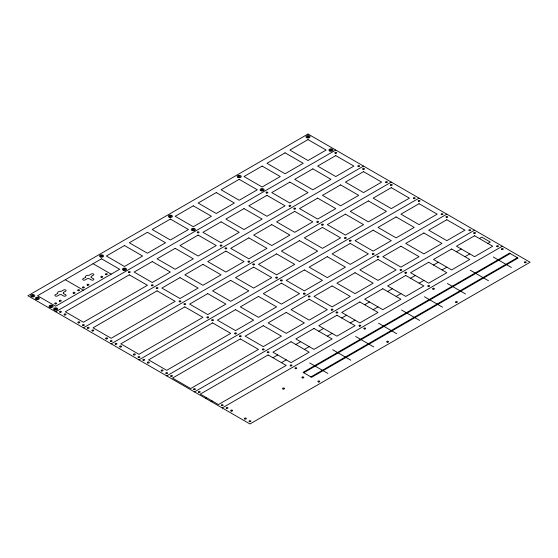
<?xml version="1.0" encoding="UTF-8"?>
<svg xmlns="http://www.w3.org/2000/svg" width="558" height="558" viewBox="0 0 558 558"><rect width="100%" height="100%" fill="white"/><g stroke="black" fill="none" stroke-linecap="round" stroke-linejoin="round"><path stroke-width="0.84" d="M55.66 311.783L335.776 150.053M83.421 327.811L363.537 166.082M111.181 343.833L391.298 182.11M138.942 359.861L419.058 198.139M166.703 375.89L446.819 214.167M194.463 391.918L474.579 230.189M272.897 357.734L277.717 354.951M295.838 344.488L300.657 341.705M318.785 331.243L323.598 328.46M341.726 317.997L346.539 315.214M364.667 304.752L369.487 301.969M387.608 291.506L392.427 288.723M410.549 278.261L415.368 275.478M433.489 265.015L438.309 262.232M456.43 251.77L461.25 248.987M479.378 238.524L481.784 237.129L490.322 242.06L487.908 243.448M205.588 398.342L206.62 397.742M211.091 401.523L212.124 400.923M281.434 362.658L286.254 359.875M304.375 349.413L309.195 346.63M327.316 336.167L332.136 333.384M350.257 322.922L355.076 320.139M373.204 309.676L378.017 306.893M396.145 296.431L400.958 293.647M419.086 283.185L423.906 280.402M442.027 269.939L446.846 267.156M464.967 256.694L469.787 253.918M222.224 407.947L502.34 246.218M303.754 372.765L510.235 253.555M310.918 376.901L517.392 257.691M493.279 257.015L511.4 267.477M470.338 270.26L488.459 280.723M447.397 283.506L465.518 293.968M424.45 296.751L442.578 307.214M401.509 309.997L419.637 320.459M378.568 323.242L396.696 333.705M355.627 336.488L373.748 346.95M332.687 349.733L350.808 360.196M309.746 362.979L327.867 373.441M93.053 263.697L111.181 274.166M65.3 279.725L83.421 290.188M308.023 134.032L27.9 295.754L249.977 423.968L530.1 262.246L308.023 134.032M101.542 258.8L37.539 295.754L55.66 306.216L119.67 269.263L101.542 258.8M124.483 245.555L106.362 256.017L124.483 266.48L142.611 256.017L124.483 245.555M147.431 232.309L129.303 242.772L147.431 253.234L165.552 242.772L147.431 232.309M170.371 219.064L152.243 229.526L170.371 239.989L188.492 229.526L170.371 219.064M193.312 205.818L175.184 216.281L193.312 226.743L211.433 216.281L193.312 205.818M216.253 192.573L198.132 203.035L216.253 213.498L234.374 203.035L216.253 192.573M239.194 179.327L221.073 189.79L239.194 200.252L257.315 189.79L239.194 179.327M262.134 166.082L244.013 176.544L262.134 187.007L280.262 176.544L262.134 166.082M285.075 152.836L266.954 163.299L285.075 173.768L303.203 163.299L285.075 152.836M308.023 139.591L289.895 150.053L308.023 160.523L326.144 150.053L308.023 139.591M57.655 293.41L55.319 294.764A1.458 0.844 0 0 0 55.319 295.956A1.458 0.844 0 0 0 57.383 295.956L59.72 294.603A2.923 1.688 0 0 0 61.234 294.603L63.577 295.956A1.458 0.844 0 0 0 65.642 295.956A1.458 0.844 0 0 0 65.642 294.764L63.298 293.41A2.923 1.688 0 0 0 63.298 292.538L65.642 291.185A1.458 0.844 0 0 0 65.642 289.993A1.458 0.844 0 0 0 63.577 289.993L61.234 291.346A2.923 1.688 0 0 0 57.655 293.41M85.416 277.382L83.079 278.735A1.458 0.844 0 0 0 83.079 279.928A1.458 0.844 0 0 0 85.144 279.928L87.48 278.575A2.923 1.688 0 0 0 88.994 278.575L91.338 279.928A1.458 0.844 0 0 0 93.402 279.928A1.458 0.844 0 0 0 93.402 278.735L91.059 277.382A2.923 1.688 0 0 0 91.059 276.51L93.402 275.157A1.458 0.844 0 0 0 93.402 273.964A1.458 0.844 0 0 0 91.338 273.964L88.994 275.317A2.923 1.688 0 0 0 85.416 277.382M129.303 274.829L65.3 311.783L83.421 322.245L147.431 285.291L129.303 274.829M152.243 261.583L134.122 272.046L152.243 282.508L170.371 272.046L152.243 261.583M175.184 248.338L157.063 258.8L175.184 269.263L193.312 258.8L175.184 248.338M198.132 235.092L180.004 245.555L198.132 256.017L216.253 245.555L198.132 235.092M221.073 221.847L202.945 232.309L221.073 242.772L239.194 232.309L221.073 221.847M244.013 208.601L225.892 219.064L244.013 229.526L262.134 219.064L244.013 208.601M266.954 195.356L248.833 205.818L266.954 216.281L285.075 205.818L266.954 195.356M289.895 182.11L271.774 192.573L289.895 203.035L308.023 192.573L289.895 182.11M312.836 168.865L294.715 179.327L312.836 189.79L330.964 179.327L312.836 168.865M335.776 155.619L317.655 166.082L335.776 176.544L353.905 166.082L335.776 155.619M157.063 290.858L93.053 327.811L111.181 338.274L175.184 301.32L157.063 290.858M180.004 277.612L161.883 288.074L180.004 298.537L198.132 288.074L180.004 277.612M202.945 264.366L184.824 274.829L202.945 285.291L221.073 274.829L202.945 264.366M225.892 251.121L207.764 261.583L225.892 272.046L244.013 261.583L225.892 251.121M248.833 237.875L230.705 248.338L248.833 258.8L266.954 248.338L248.833 237.875M271.774 224.63L253.646 235.092L271.774 245.555L289.895 235.092L271.774 224.63M294.715 211.384L276.594 221.847L294.715 232.309L312.836 221.847L294.715 211.384M317.655 198.139L299.534 208.601L317.655 219.064L335.776 208.601L317.655 198.139M340.596 184.893L322.475 195.356L340.596 205.818L358.724 195.356L340.596 184.893M363.537 171.648L345.416 182.11L363.537 192.573L381.665 182.11L363.537 171.648M184.824 306.879L120.814 343.833L138.942 354.302L202.945 317.342L184.824 306.879M207.764 293.634L189.643 304.103L207.764 314.566L225.892 304.103L207.764 293.634M230.705 280.388L212.584 290.858L230.705 301.32L248.833 290.858L230.705 280.388M253.646 267.142L235.525 277.612L253.646 288.074L271.774 277.612L253.646 267.142M276.594 253.897L258.466 264.366L276.594 274.829L294.715 264.366L276.594 253.897M299.534 240.658L281.406 251.121L299.534 261.583L317.655 251.121L299.534 240.658M322.475 227.413L304.354 237.875L322.475 248.338L340.596 237.875L322.475 227.413M345.416 214.167L327.295 224.63L345.416 235.092L363.537 224.63L345.416 214.167M368.357 200.922L350.236 211.384L368.357 221.847L386.485 211.384L368.357 200.922M391.298 187.676L373.176 198.139L391.298 208.601L409.426 198.139L391.298 187.676M212.584 322.908L148.574 359.861L166.703 370.324L230.705 333.37L212.584 322.908M235.525 309.662L217.404 320.125L235.525 330.587L253.646 320.125L235.525 309.662M258.466 296.417L240.345 306.879L258.466 317.342L276.594 306.879L258.466 296.417M281.406 283.171L263.285 293.634L281.406 304.103L299.534 293.634L281.406 283.171M304.354 269.926L286.226 280.388L304.354 290.858L322.475 280.388L304.354 269.926M327.295 256.68L309.167 267.142L327.295 277.612L345.416 267.142L327.295 256.68M350.236 243.434L332.108 253.897L350.236 264.366L368.357 253.897L350.236 243.434M373.176 230.189L355.055 240.658L373.176 251.121L391.298 240.658L373.176 230.189M396.117 216.943L377.996 227.413L396.117 237.875L414.238 227.413L396.117 216.943M419.058 203.698L400.937 214.167L419.058 224.63L437.186 214.167L419.058 203.698M240.345 338.936L172.548 378.073L190.676 388.542L258.466 349.399L240.345 338.936M263.285 325.691L245.164 336.153L263.285 346.616L281.406 336.153L263.285 325.691M286.226 312.445L268.105 322.908L286.226 333.37L304.354 322.908L286.226 312.445M309.167 299.2L291.046 309.662L309.167 320.125L327.295 309.662L309.167 299.2M332.108 285.954L313.987 296.417L332.108 306.879L350.236 296.417L332.108 285.954M355.055 272.709L336.927 283.171L355.055 293.634L373.176 283.171L355.055 272.709M377.996 259.463L359.868 269.926L377.996 280.388L396.117 269.926L377.996 259.463M400.937 246.218L382.816 256.68L400.937 267.142L419.058 256.68L400.937 246.218M423.878 232.972L405.757 243.434L423.878 253.897L441.999 243.434L423.878 232.972M446.819 219.726L428.697 230.189L446.819 240.658L464.947 230.189L446.819 219.726M268.105 354.965L200.308 394.101L218.436 404.564L286.226 365.427L268.105 354.965M291.046 341.719L272.925 352.182L291.046 362.644L309.167 352.182L291.046 341.719M313.987 328.474L295.866 338.936L313.987 349.399L332.108 338.936L313.987 328.474M336.927 315.228L318.806 325.691L336.927 336.153L355.055 325.691L336.927 315.228M359.868 301.983L341.747 312.445L359.868 322.908L377.996 312.445L359.868 301.983M382.816 288.737L364.688 299.2L382.816 309.662L400.937 299.2L382.816 288.737M405.757 275.492L387.629 285.954L405.757 296.417L423.878 285.954L405.757 275.492M428.697 262.246L410.569 272.709L428.697 283.171L446.819 272.709L428.697 262.246M451.638 249.001L433.517 259.463L451.638 269.926L469.759 259.463L451.638 249.001M474.579 235.755L456.458 246.218L474.579 256.68L492.7 246.218L474.579 235.755M509.545 253.158L303.071 372.367L311.601 377.292L518.082 258.089L509.545 253.158M73.468 293.306A0.976 0.565 0 0 0 74.988 292.88A0.976 0.565 0 0 0 73.586 292.336A0.976 0.565 0 0 0 73.468 293.306M59.699 301.25A0.976 0.565 0 0 0 61.22 300.825A0.976 0.565 0 0 0 59.825 300.281A0.976 0.565 0 0 0 59.699 301.25M55.2 303.901A0.928 0.537 0 0 0 56.588 303.433A0.928 0.537 0 0 0 55.2 302.973A0.928 0.537 0 0 0 55.2 303.901M78.085 290.634A0.928 0.537 0 0 0 79.522 290.23A0.928 0.537 0 0 0 78.197 289.714A0.928 0.537 0 0 0 78.085 290.634M267.645 352.642A0.928 0.537 0 0 0 269.026 352.182A0.928 0.537 0 0 0 267.645 351.721A0.928 0.537 0 0 0 267.645 352.642M290.585 365.888A0.928 0.537 0 0 0 291.974 365.427A0.928 0.537 0 0 0 290.585 364.967A0.928 0.537 0 0 0 290.585 365.888M405.234 273.148A0.928 0.537 0 0 0 406.677 272.75A0.928 0.537 0 0 0 405.352 272.227A0.928 0.537 0 0 0 405.234 273.148M428.181 286.394A0.928 0.537 0 0 0 429.618 285.996A0.928 0.537 0 0 0 428.293 285.473A0.928 0.537 0 0 0 428.181 286.394M336.467 312.905A0.928 0.537 0 0 0 337.855 312.445A0.928 0.537 0 0 0 336.467 311.985A0.928 0.537 0 0 0 336.467 312.905M359.352 326.13A0.928 0.537 0 0 0 360.796 325.726A0.928 0.537 0 0 0 359.464 325.209A0.928 0.537 0 0 0 359.352 326.13M198.76 392.358A0.928 0.537 0 0 0 200.203 391.953A0.928 0.537 0 0 0 198.871 391.437A0.928 0.537 0 0 0 198.76 392.358M221.7 405.603A0.928 0.537 0 0 0 223.144 405.199A0.928 0.537 0 0 0 221.819 404.683A0.928 0.537 0 0 0 221.7 405.603M474.063 233.418A0.928 0.537 0 0 0 475.5 233.014A0.928 0.537 0 0 0 474.174 232.491A0.928 0.537 0 0 0 474.063 233.418M497.059 246.678A0.928 0.537 0 0 0 498.447 246.218A0.928 0.537 0 0 0 497.059 245.757A0.928 0.537 0 0 0 497.059 246.678M469.243 230.635A0.928 0.537 0 0 0 470.687 230.231A0.928 0.537 0 0 0 469.355 229.715A0.928 0.537 0 0 0 469.243 230.635M446.302 217.39A0.928 0.537 0 0 0 447.739 216.985A0.928 0.537 0 0 0 446.414 216.469A0.928 0.537 0 0 0 446.302 217.39M193.94 389.575A0.928 0.537 0 0 0 195.384 389.17A0.928 0.537 0 0 0 194.058 388.654A0.928 0.537 0 0 0 193.94 389.575M170.999 376.329A0.928 0.537 0 0 0 172.443 375.925A0.928 0.537 0 0 0 171.118 375.408A0.928 0.537 0 0 0 170.999 376.329M331.647 310.122A0.928 0.537 0 0 0 333.035 309.662A0.928 0.537 0 0 0 331.647 309.202A0.928 0.537 0 0 0 331.647 310.122M308.707 296.877A0.928 0.537 0 0 0 310.095 296.417A0.928 0.537 0 0 0 308.707 295.956A0.928 0.537 0 0 0 308.707 296.877M400.421 270.372A0.928 0.537 0 0 0 401.858 269.967A0.928 0.537 0 0 0 400.532 269.444A0.928 0.537 0 0 0 400.421 270.372M377.473 257.126A0.928 0.537 0 0 0 378.917 256.722A0.928 0.537 0 0 0 377.592 256.199A0.928 0.537 0 0 0 377.473 257.126M262.825 349.859A0.928 0.537 0 0 0 264.213 349.399A0.928 0.537 0 0 0 262.825 348.938A0.928 0.537 0 0 0 262.825 349.859M239.884 336.614A0.928 0.537 0 0 0 241.265 336.153A0.928 0.537 0 0 0 239.884 335.693A0.928 0.537 0 0 0 239.884 336.614M133.808 354.895A0.976 0.565 0 0 0 135.322 354.469A0.976 0.565 0 0 0 133.927 353.925A0.976 0.565 0 0 0 133.808 354.895M120.04 346.95A0.976 0.565 0 0 0 121.56 346.525A0.976 0.565 0 0 0 120.158 345.981A0.976 0.565 0 0 0 120.04 346.95M184.363 304.563A0.928 0.537 0 0 0 185.751 304.103A0.928 0.537 0 0 0 184.363 303.636A0.928 0.537 0 0 0 184.363 304.563M207.304 317.809A0.928 0.537 0 0 0 208.692 317.342A0.928 0.537 0 0 0 207.304 316.881A0.928 0.537 0 0 0 207.304 317.809M322.015 225.09A0.928 0.537 0 0 0 323.396 224.63A0.928 0.537 0 0 0 322.015 224.163A0.928 0.537 0 0 0 322.015 225.09M344.9 238.315A0.928 0.537 0 0 0 346.337 237.91A0.928 0.537 0 0 0 345.011 237.394A0.928 0.537 0 0 0 344.9 238.315M253.13 264.806A0.928 0.537 0 0 0 254.574 264.401A0.928 0.537 0 0 0 253.248 263.885A0.928 0.537 0 0 0 253.13 264.806M276.126 278.072A0.928 0.537 0 0 0 277.514 277.612A0.928 0.537 0 0 0 276.126 277.145A0.928 0.537 0 0 0 276.126 278.072M115.534 344.3A0.928 0.537 0 0 0 116.922 343.833A0.928 0.537 0 0 0 115.534 343.372A0.928 0.537 0 0 0 115.534 344.3M138.475 357.545A0.928 0.537 0 0 0 139.863 357.078A0.928 0.537 0 0 0 138.475 356.618A0.928 0.537 0 0 0 138.475 357.545M390.781 185.333A0.928 0.537 0 0 0 392.225 184.928A0.928 0.537 0 0 0 390.893 184.412A0.928 0.537 0 0 0 390.781 185.333M413.722 198.578A0.928 0.537 0 0 0 415.166 198.174A0.928 0.537 0 0 0 413.841 197.658A0.928 0.537 0 0 0 413.722 198.578M358.201 166.528A0.928 0.537 0 0 0 359.645 166.124A0.928 0.537 0 0 0 358.32 165.6A0.928 0.537 0 0 0 358.201 166.528M335.26 153.283A0.928 0.537 0 0 0 336.704 152.878A0.928 0.537 0 0 0 335.379 152.355A0.928 0.537 0 0 0 335.26 153.283M82.961 325.488A0.928 0.537 0 0 0 84.342 325.028A0.928 0.537 0 0 0 82.961 324.568A0.928 0.537 0 0 0 82.961 325.488M60.013 312.243A0.928 0.537 0 0 0 61.401 311.783A0.928 0.537 0 0 0 60.013 311.322A0.928 0.537 0 0 0 60.013 312.243M220.549 245.994A0.928 0.537 0 0 0 221.993 245.59A0.928 0.537 0 0 0 220.668 245.074A0.928 0.537 0 0 0 220.549 245.994M197.609 232.749A0.928 0.537 0 0 0 199.053 232.344A0.928 0.537 0 0 0 197.727 231.828A0.928 0.537 0 0 0 197.609 232.749M289.379 206.258A0.928 0.537 0 0 0 290.816 205.86A0.928 0.537 0 0 0 289.49 205.337A0.928 0.537 0 0 0 289.379 206.258M266.438 193.019A0.928 0.537 0 0 0 267.875 192.615A0.928 0.537 0 0 0 266.55 192.091A0.928 0.537 0 0 0 266.438 193.019M151.783 285.752A0.928 0.537 0 0 0 153.171 285.291A0.928 0.537 0 0 0 151.783 284.831A0.928 0.537 0 0 0 151.783 285.752M128.842 272.506A0.928 0.537 0 0 0 130.23 272.046A0.928 0.537 0 0 0 128.842 271.586A0.928 0.537 0 0 0 128.842 272.506M64.519 314.893A0.976 0.565 0 0 0 66.039 314.468A0.976 0.565 0 0 0 64.637 313.924A0.976 0.565 0 0 0 64.519 314.893M78.343 322.866A0.976 0.565 0 0 0 79.808 322.378A0.976 0.565 0 0 0 78.343 321.889A0.976 0.565 0 0 0 78.343 322.866M329.938 151.078A2.044 1.179 0 0 0 333.007 150.053A2.044 1.179 0 0 0 329.938 149.035A2.044 1.179 0 0 0 329.938 151.078M306.872 137.791A2.044 1.179 0 0 0 310.06 136.891A2.044 1.179 0 0 0 307.123 135.747A2.044 1.179 0 0 0 306.872 137.791M261.116 190.815A2.044 1.179 0 0 0 264.178 189.79A2.044 1.179 0 0 0 261.116 188.771A2.044 1.179 0 0 0 261.116 190.815M238.05 177.521A2.044 1.179 0 0 0 241.23 176.628A2.044 1.179 0 0 0 238.301 175.484A2.044 1.179 0 0 0 238.05 177.521M169.22 217.257A2.044 1.179 0 0 0 172.408 216.364A2.044 1.179 0 0 0 169.479 215.221A2.044 1.179 0 0 0 169.22 217.257M192.168 230.503A2.044 1.179 0 0 0 195.349 229.61A2.044 1.179 0 0 0 192.419 228.466A2.044 1.179 0 0 0 192.168 230.503M123.339 270.239A2.044 1.179 0 0 0 126.526 269.347A2.044 1.179 0 0 0 123.59 268.203A2.044 1.179 0 0 0 123.339 270.239M100.398 256.994A2.044 1.179 0 0 0 103.586 256.101A2.044 1.179 0 0 0 100.649 254.957A2.044 1.179 0 0 0 100.398 256.994M50.053 307.374A2.044 1.179 0 0 0 53.115 306.349A2.044 1.179 0 0 0 50.053 305.331A2.044 1.179 0 0 0 50.053 307.374M36.158 299.381A2.044 1.179 0 0 0 39.346 298.488A2.044 1.179 0 0 0 36.41 297.344A2.044 1.179 0 0 0 36.158 299.381M31.694 296.779A2.044 1.179 0 0 0 34.763 295.754A2.044 1.179 0 0 0 31.694 294.736A2.044 1.179 0 0 0 31.694 296.779M54.517 309.976A2.044 1.179 0 0 0 57.697 309.083A2.044 1.179 0 0 0 54.768 307.939A2.044 1.179 0 0 0 54.517 309.976M50.583 306.837A0.976 0.565 0 0 0 52.047 306.349A0.976 0.565 0 0 0 50.583 305.868A0.976 0.565 0 0 0 50.583 306.837M36.821 298.893A0.976 0.565 0 0 0 38.279 298.404A0.976 0.565 0 0 0 36.821 297.916A0.976 0.565 0 0 0 36.821 298.893M101.026 256.464A0.928 0.537 0 0 0 102.463 256.059A0.928 0.537 0 0 0 101.138 255.536A0.928 0.537 0 0 0 101.026 256.464M124.022 269.723A0.928 0.537 0 0 0 125.411 269.263A0.928 0.537 0 0 0 124.022 268.803A0.928 0.537 0 0 0 124.022 269.723M238.678 176.991A0.928 0.537 0 0 0 240.114 176.586A0.928 0.537 0 0 0 238.789 176.063A0.928 0.537 0 0 0 238.678 176.991M261.618 190.236A0.928 0.537 0 0 0 263.055 189.832A0.928 0.537 0 0 0 261.73 189.308A0.928 0.537 0 0 0 261.618 190.236M169.904 216.748A0.928 0.537 0 0 0 171.292 216.281A0.928 0.537 0 0 0 169.904 215.82A0.928 0.537 0 0 0 169.904 216.748M192.789 229.973A0.928 0.537 0 0 0 194.233 229.568A0.928 0.537 0 0 0 192.908 229.045A0.928 0.537 0 0 0 192.789 229.973M32.252 296.214A0.928 0.537 0 0 0 33.64 295.754A0.928 0.537 0 0 0 32.252 295.294A0.928 0.537 0 0 0 32.252 296.214M55.144 309.439A0.928 0.537 0 0 0 56.581 309.034A0.928 0.537 0 0 0 55.256 308.518A0.928 0.537 0 0 0 55.144 309.439M307.5 137.254A0.928 0.537 0 0 0 308.944 136.85A0.928 0.537 0 0 0 307.618 136.333A0.928 0.537 0 0 0 307.5 137.254M330.441 150.5A0.928 0.537 0 0 0 331.884 150.095A0.928 0.537 0 0 0 330.559 149.579A0.928 0.537 0 0 0 330.441 150.5M385.962 182.55A0.928 0.537 0 0 0 387.405 182.145A0.928 0.537 0 0 0 386.08 181.629A0.928 0.537 0 0 0 385.962 182.55M363.021 169.304A0.928 0.537 0 0 0 364.465 168.9A0.928 0.537 0 0 0 363.132 168.383A0.928 0.537 0 0 0 363.021 169.304M110.721 341.517A0.928 0.537 0 0 0 112.102 341.057A0.928 0.537 0 0 0 110.721 340.589A0.928 0.537 0 0 0 110.721 341.517M87.773 328.271A0.928 0.537 0 0 0 89.161 327.811A0.928 0.537 0 0 0 87.773 327.344A0.928 0.537 0 0 0 87.773 328.271M248.31 262.023A0.928 0.537 0 0 0 249.754 261.618A0.928 0.537 0 0 0 248.429 261.102A0.928 0.537 0 0 0 248.31 262.023M225.369 248.777A0.928 0.537 0 0 0 226.813 248.373A0.928 0.537 0 0 0 225.488 247.857A0.928 0.537 0 0 0 225.369 248.777M317.195 222.307A0.928 0.537 0 0 0 318.583 221.847A0.928 0.537 0 0 0 317.195 221.386A0.928 0.537 0 0 0 317.195 222.307M294.199 209.041A0.928 0.537 0 0 0 295.635 208.636A0.928 0.537 0 0 0 294.31 208.12A0.928 0.537 0 0 0 294.199 209.041M179.543 301.78A0.928 0.537 0 0 0 180.931 301.32A0.928 0.537 0 0 0 179.543 300.853A0.928 0.537 0 0 0 179.543 301.78M156.547 288.514A0.928 0.537 0 0 0 157.984 288.109A0.928 0.537 0 0 0 156.659 287.593A0.928 0.537 0 0 0 156.547 288.514M92.342 330.943A0.976 0.565 0 0 0 93.8 330.455A0.976 0.565 0 0 0 92.342 329.973A0.976 0.565 0 0 0 92.342 330.943M106.104 338.894A0.976 0.565 0 0 0 107.568 338.406A0.976 0.565 0 0 0 106.104 337.918A0.976 0.565 0 0 0 106.104 338.894M441.483 214.607A0.928 0.537 0 0 0 442.926 214.202A0.928 0.537 0 0 0 441.594 213.686A0.928 0.537 0 0 0 441.483 214.607M418.542 201.361A0.928 0.537 0 0 0 419.986 200.957A0.928 0.537 0 0 0 418.653 200.441A0.928 0.537 0 0 0 418.542 201.361M166.179 373.553A0.928 0.537 0 0 0 167.623 373.149A0.928 0.537 0 0 0 166.298 372.625A0.928 0.537 0 0 0 166.179 373.553M143.239 360.308A0.928 0.537 0 0 0 144.682 359.903A0.928 0.537 0 0 0 143.357 359.38A0.928 0.537 0 0 0 143.239 360.308M303.887 294.101A0.928 0.537 0 0 0 305.275 293.634A0.928 0.537 0 0 0 303.887 293.173A0.928 0.537 0 0 0 303.887 294.101M280.946 280.855A0.928 0.537 0 0 0 282.334 280.388A0.928 0.537 0 0 0 280.946 279.928A0.928 0.537 0 0 0 280.946 280.855M372.66 254.343A0.928 0.537 0 0 0 374.097 253.939A0.928 0.537 0 0 0 372.772 253.423A0.928 0.537 0 0 0 372.66 254.343M349.72 241.098A0.928 0.537 0 0 0 351.156 240.693A0.928 0.537 0 0 0 349.831 240.177A0.928 0.537 0 0 0 349.72 241.098M235.064 333.837A0.928 0.537 0 0 0 236.453 333.37A0.928 0.537 0 0 0 235.064 332.91A0.928 0.537 0 0 0 235.064 333.837M212.124 320.592A0.928 0.537 0 0 0 213.512 320.125A0.928 0.537 0 0 0 212.124 319.664A0.928 0.537 0 0 0 212.124 320.592M147.8 362.979A0.976 0.565 0 0 0 149.314 362.554A0.976 0.565 0 0 0 147.919 362.002A0.976 0.565 0 0 0 147.8 362.979M161.625 370.944A0.976 0.565 0 0 0 163.089 370.456A0.976 0.565 0 0 0 161.625 369.975A0.976 0.565 0 0 0 161.625 370.944M302.317 377.878A0.976 0.565 0 0 0 303.831 377.452A0.976 0.565 0 0 0 302.436 376.908A0.976 0.565 0 0 0 302.317 377.878M283.046 389.01A0.976 0.565 0 0 0 284.559 388.584A0.976 0.565 0 0 0 283.164 388.033A0.976 0.565 0 0 0 283.046 389.01M244.906 419.03A0.976 0.565 0 0 0 246.364 418.542A0.976 0.565 0 0 0 244.906 418.054A0.976 0.565 0 0 0 244.906 419.03M231.138 411.079A0.976 0.565 0 0 0 232.602 410.59A0.976 0.565 0 0 0 231.138 410.109A0.976 0.565 0 0 0 231.138 411.079M295.398 368.671A0.928 0.537 0 0 0 296.786 368.21A0.928 0.537 0 0 0 295.398 367.743A0.928 0.537 0 0 0 295.398 368.671M318.346 381.916A0.928 0.537 0 0 0 319.727 381.456A0.928 0.537 0 0 0 318.346 380.988A0.928 0.537 0 0 0 318.346 381.916M432.994 289.177A0.928 0.537 0 0 0 434.438 288.772A0.928 0.537 0 0 0 433.113 288.256A0.928 0.537 0 0 0 432.994 289.177M455.935 302.422A0.928 0.537 0 0 0 457.379 302.017A0.928 0.537 0 0 0 456.053 301.501A0.928 0.537 0 0 0 455.935 302.422M364.228 328.934A0.928 0.537 0 0 0 365.616 328.474A0.928 0.537 0 0 0 364.228 328.013A0.928 0.537 0 0 0 364.228 328.934M387.113 342.159A0.928 0.537 0 0 0 388.556 341.754A0.928 0.537 0 0 0 387.224 341.238A0.928 0.537 0 0 0 387.113 342.159M226.52 408.386A0.928 0.537 0 0 0 227.964 407.982A0.928 0.537 0 0 0 226.632 407.466A0.928 0.537 0 0 0 226.52 408.386M249.517 421.653A0.928 0.537 0 0 0 250.905 421.192A0.928 0.537 0 0 0 249.517 420.725A0.928 0.537 0 0 0 249.517 421.653M501.879 249.461A0.928 0.537 0 0 0 503.267 249.001A0.928 0.537 0 0 0 501.879 248.54A0.928 0.537 0 0 0 501.879 249.461M524.82 262.706A0.928 0.537 0 0 0 526.208 262.246A0.928 0.537 0 0 0 524.82 261.786A0.928 0.537 0 0 0 524.82 262.706M101.291 277.298A0.976 0.565 0 0 0 102.749 276.81A0.976 0.565 0 0 0 101.291 276.329A0.976 0.565 0 0 0 101.291 277.298M87.46 285.229A0.976 0.565 0 0 0 88.98 284.803A0.976 0.565 0 0 0 87.585 284.252A0.976 0.565 0 0 0 87.46 285.229M82.905 287.851A0.928 0.537 0 0 0 84.342 287.447A0.928 0.537 0 0 0 83.016 286.931A0.928 0.537 0 0 0 82.905 287.851M105.846 274.606A0.928 0.537 0 0 0 107.282 274.201A0.928 0.537 0 0 0 105.957 273.685A0.928 0.537 0 0 0 105.846 274.606"/></g></svg>
